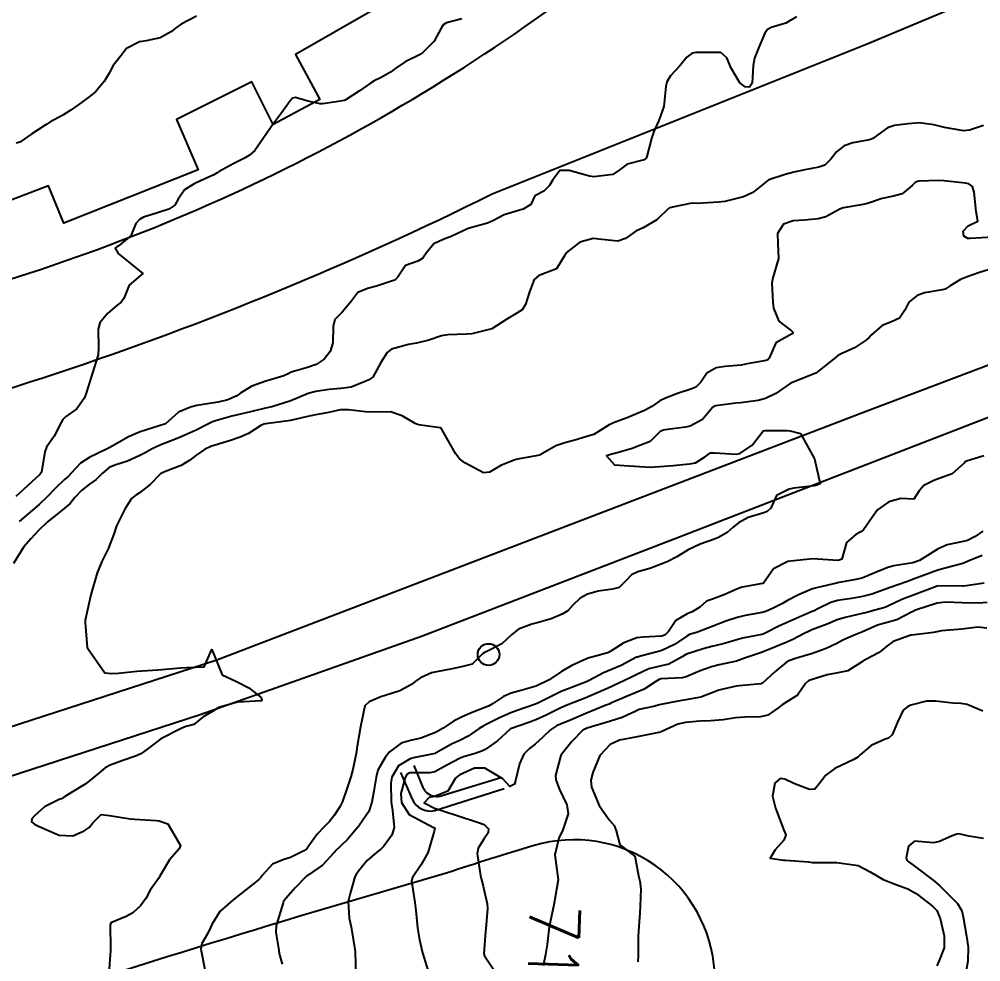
# Model space of a CAD drawing. Header units: metres. Extents: x 286371 to 293043, y 7462578 to 7466404.
# Drawn here: x 292270.7 to 292347.7, y 7462792.6 to 7462868.1 of the extents above; entities that cross this region are included whole.
import ezdxf
from ezdxf.enums import TextEntityAlignment as Align

# ---------------------------------------------------------------- set-up
doc = ezdxf.new("R2010")
doc.units = ezdxf.units.M
doc.header["$MEASUREMENT"] = 0
for name, color, linetype in [('Canaleta de Drenagem', 151, 'Continuous'), ('Cotas', 45, 'Continuous'), ('Curvas de Nivel 1m', 11, 'Continuous'), ('Curvas de Nivel 5m', 15, 'Continuous'), ('Edificações', 30, 'Continuous'), ('Linha Férrea', 20, 'Continuous'), ('Postes', 20, 'Continuous'), ('Vias primárias', 230, 'Continuous')]:
    doc.layers.add(name, color=color, linetype=linetype)
doc.styles.add('Style-STANDARD', font='STANDARD.shx')

msp = doc.modelspace()

# ---------------------------------------------------------------- linework, layer by layer
at = {"layer": 'Canaleta de Drenagem'}
for points in [[(292302.304, 7462808.341), (292303.025, 7462806.582, 0.120873), (292303.345, 7462806.142, 0.232141), (292304.386, 7462805.882), (292309.251, 7462807.362)], [(292301.227, 7462807.782), (292302.153, 7462805.646, 0.360341), (292303.972, 7462804.722), (292309.531, 7462806.482)]]:
    msp.add_lwpolyline(points, format="xyb", dxfattribs=at)
at = {"layer": 'Curvas de Nivel 1m', "flags": 128}
for points, elevation in [([(292306.134, 7462868.078), (292304.901, 7462867.775), (292304.63, 7462867.596), (292304.48, 7462867.331), (292303.924, 7462866.293), (292302.972, 7462865.353), (292302.912, 7462865.305), (292302.863, 7462865.271), (292301.585, 7462864.642), (292300.845, 7462864.136), (292300.413, 7462863.819), (292299.684, 7462863.402), (292299.119, 7462863.121), (292298.827, 7462862.943), (292297.929, 7462862.316), (292296.806, 7462861.582), (292296.704, 7462861.547), (292296.081, 7462861.455), (292294.992, 7462861.281), (292294.801, 7462861.278), (292293.796, 7462861.49), (292292.808, 7462861.782), (292292.575, 7462861.74), (292292.4, 7462861.511), (292291.725, 7462860.586), (292290.933, 7462859.532), (292290.77, 7462859.289), (292289.561, 7462857.562), (292289.13, 7462857.177), (292288.734, 7462856.936), (292287.826, 7462856.49), (292286.718, 7462855.875), (292286.552, 7462855.772), (292286.277, 7462855.611), (292285.223, 7462855.11), (292284.703, 7462854.892), (292283.933, 7462854.408), (292283.428, 7462853.653), (292283.162, 7462853.172), (292282.672, 7462852.856), (292281.784, 7462852.561), (292280.662, 7462852.205), (292280.326, 7462852.032), (292280.048, 7462851.704), (292279.642, 7462850.707), (292278.626, 7462849.883), (292278.518, 7462849.833), (292278.389, 7462849.728), (292278.618, 7462849.309), (292280.594, 7462847.694), (292279.514, 7462846.777), (292279.089, 7462845.717), (292278.875, 7462845.404), (292278.556, 7462845.16), (292277.775, 7462844.507), (292277.15, 7462843.745), (292277.011, 7462843.263), (292277.052, 7462841.746), (292277.034, 7462841.208), (292276.577, 7462839.753), (292276.553, 7462839.673), (292276.469, 7462839.408), (292276.072, 7462838.137), (292275.925, 7462837.762), (292275.316, 7462836.886), (292274.421, 7462836.223), (292274.186, 7462836.019), (292274.066, 7462835.79), (292273.508, 7462834.687), (292272.896, 7462833.807), (292272.744, 7462833.442), (292272.493, 7462831.812), (292272.44, 7462831.715), (292272.341, 7462831.618), (292270.444, 7462829.852)], 719), ([(292332.914, 7462868.241), (292332.079, 7462867.735), (292330.901, 7462867.402), (292330.592, 7462867.235), (292330.388, 7462866.932), (292329.944, 7462865.873), (292329.559, 7462864.944), (292329.456, 7462864.342), (292329.384, 7462862.946), (292329.152, 7462862.616), (292328.819, 7462862.637), (292328.391, 7462862.961), (292327.683, 7462864.137), (292327.351, 7462864.977), (292326.87, 7462865.385), (292326.481, 7462865.38), (292324.87, 7462865.399), (292324.562, 7462865.325), (292324.156, 7462865.025), (292323.573, 7462864.313), (292322.841, 7462863.516), (292322.552, 7462863.05), (292322.456, 7462862.679), (292322.301, 7462861.062), (292321.898, 7462859.952), (292321.516, 7462859.073), (292321.322, 7462858.517), (292320.95, 7462857.081), (292320.882, 7462856.932), (292320.73, 7462856.796), (292319.372, 7462856.457), (292318.717, 7462855.972), (292318.209, 7462855.627), (292316.71, 7462855.45), (292316.358, 7462855.503), (292314.72, 7462855.956), (292313.966, 7462855.939), (292313.427, 7462855.194), (292313.153, 7462854.749), (292312.696, 7462854.306), (292311.973, 7462853.93), (292311.657, 7462853.22), (292311.043, 7462852.854), (292310.667, 7462852.746), (292309.532, 7462852.387), (292308.658, 7462851.939), (292308.197, 7462851.728), (292306.654, 7462851.294), (292305.29, 7462850.666), (292304.636, 7462850.424), (292303.886, 7462850.079), (292303.276, 7462849.345), (292303.022, 7462848.942), (292302.611, 7462848.69), (292301.627, 7462848.345), (292300.987, 7462847.378), (292300.778, 7462847.184), (292300.58, 7462847.111), (292299.304, 7462846.68), (292298.576, 7462846.509), (292297.805, 7462846.195), (292297.257, 7462845.44), (292296.542, 7462844.622), (292295.973, 7462844.025), (292295.841, 7462843.465), (292295.812, 7462842.157), (292295.604, 7462841.468), (292295.108, 7462840.852), (292294.478, 7462840.433), (292293.787, 7462840.182), (292292.468, 7462839.8), (292292.279, 7462839.705), (292291.876, 7462839.523), (292290.805, 7462839.193), (292290.457, 7462839.098), (292289.314, 7462838.698), (292288.443, 7462838.155), (292288.115, 7462837.904), (292287.408, 7462837.59), (292286.629, 7462837.404), (292286.431, 7462837.374), (292284.924, 7462837.129), (292284.425, 7462837.012), (292283.464, 7462836.603), (292282.404, 7462835.664), (292280.893, 7462835.191), (292280.394, 7462835.028), (292279.46, 7462834.641), (292278.38, 7462834.02), (292278.198, 7462833.907), (292277.862, 7462833.732), (292276.862, 7462833.252), (292276.363, 7462833.007), (292275.609, 7462832.516), (292274.919, 7462831.776), (292274.643, 7462831.476), (292274.335, 7462831.209), (292273.595, 7462830.525), (292272.919, 7462829.805), (292272.305, 7462829.218), (292270.696, 7462827.848)], 718), ([(292347.885, 7462859.56), (292346.772, 7462859.187), (292346.327, 7462859.135), (292344.774, 7462859.39), (292343.908, 7462859.597), (292342.779, 7462859.764), (292341.849, 7462859.687), (292340.776, 7462859.547), (292340.204, 7462859.352), (292339.422, 7462858.795), (292339.045, 7462858.515), (292338.758, 7462858.399), (292337.422, 7462858.156), (292336.751, 7462857.934), (292336.138, 7462857.449), (292335.682, 7462856.85), (292335.2, 7462856.384), (292334.724, 7462856.213), (292333.603, 7462855.999), (292332.718, 7462855.802), (292332.004, 7462855.616), (292330.708, 7462855.192), (292330.542, 7462855.091), (292330.362, 7462854.93), (292329.436, 7462854.2), (292328.687, 7462853.836), (292327.176, 7462853.479), (292326.68, 7462853.404), (292324.974, 7462853.314), (292324.679, 7462853.321), (292324.41, 7462853.297), (292323.14, 7462853.047), (292322.765, 7462852.96), (292322.672, 7462852.895), (292321.738, 7462851.988), (292320.648, 7462851.35), (292320.456, 7462851.278), (292320.052, 7462851.093), (292319.232, 7462850.508), (292318.632, 7462850.29), (292317.34, 7462850.427), (292316.634, 7462850.504), (292315.585, 7462850.205), (292314.619, 7462849.472), (292314.464, 7462849.329), (292314.372, 7462849.178), (292313.701, 7462848.084), (292312.591, 7462847.645), (292312.274, 7462847.524), (292311.924, 7462847.214), (292311.546, 7462846.244), (292311.222, 7462845.224), (292310.967, 7462844.809), (292310.543, 7462844.522), (292309.735, 7462844.048), (292308.524, 7462843.264), (292306.933, 7462842.874), (292306.517, 7462842.837), (292305.025, 7462842.809), (292304.515, 7462842.708), (292303.481, 7462842.369), (292302.506, 7462842.142), (292301.854, 7462842.014), (292300.498, 7462841.645), (292300.153, 7462841.391), (292299.659, 7462840.578), (292299.012, 7462839.416), (292298.685, 7462839.197), (292298.459, 7462839.092), (292297.274, 7462838.62), (292296.45, 7462838.501), (292295.505, 7462838.411), (292294.446, 7462838.249), (292293.836, 7462838.101), (292292.434, 7462837.514), (292290.92, 7462837.044), (292290.425, 7462836.922), (292289.317, 7462836.664), (292288.417, 7462836.443), (292287.723, 7462836.277), (292286.409, 7462835.911), (292286.184, 7462835.831), (292285.741, 7462835.614), (292284.868, 7462835.157), (292284.394, 7462834.948), (292283.477, 7462834.559), (292282.381, 7462834.127), (292282.049, 7462833.999), (292281.358, 7462833.68), (292280.72, 7462833.338), (292280.366, 7462833.152), (292279.372, 7462832.696), (292278.354, 7462832.373), (292277.897, 7462832.185), (292277.358, 7462831.739), (292276.861, 7462831.221), (292276.33, 7462830.835), (292275.719, 7462830.367), (292275.167, 7462829.772), (292274.781, 7462829.303), (292274.301, 7462828.898), (292272.939, 7462827.811), (292272.274, 7462827.162), (292271.622, 7462826.476), (292271.085, 7462825.842), (292270.758, 7462825.335), (292270.234, 7462824.507)], 717), ([(292348.643, 7462850.602), (292346.826, 7462850.497), (292346.641, 7462850.51), (292346.319, 7462850.689), (292346.259, 7462851.081), (292346.657, 7462851.53), (292347.445, 7462851.89), (292347.303, 7462852.675), (292347.151, 7462854.224), (292347.025, 7462854.68), (292346.707, 7462854.892), (292346.453, 7462854.943), (292344.71, 7462855.131), (292344.279, 7462855.152), (292342.709, 7462855.088), (292342.454, 7462855.002), (292342.183, 7462854.752), (292341.388, 7462854.069), (292340.691, 7462853.896), (292339.768, 7462853.708), (292338.682, 7462853.329), (292338.27, 7462853.221), (292336.676, 7462852.966), (292336.569, 7462852.943), (292336.334, 7462852.84), (292335.271, 7462852.249), (292334.662, 7462852.087), (292333.564, 7462851.977), (292332.66, 7462851.929), (292331.896, 7462851.665), (292331.403, 7462850.913), (292331.429, 7462850.116), (292331.48, 7462848.911), (292331.022, 7462847.358), (292330.942, 7462846.927), (292331.034, 7462845.398), (292331.082, 7462844.924), (292331.514, 7462843.89), (292332.527, 7462843.106), (292332.631, 7462843.008), (292332.622, 7462842.902), (292332.523, 7462842.842), (292331.268, 7462842.168), (292330.743, 7462840.931), (292330.625, 7462840.799), (292330.491, 7462840.754), (292328.971, 7462840.473), (292328.485, 7462840.379), (292327.207, 7462840.26), (292326.482, 7462840.163), (292325.744, 7462839.736), (292325.276, 7462839.012), (292324.862, 7462838.614), (292324.455, 7462838.436), (292323.4, 7462838.09), (292322.444, 7462837.74), (292321.976, 7462837.527), (292321.331, 7462837.071), (292320.757, 7462836.751), (292320.427, 7462836.619), (292319.356, 7462836.165), (292318.414, 7462835.796), (292317.93, 7462835.603), (292317.207, 7462835.132), (292316.707, 7462834.833), (292316.398, 7462834.73), (292315.175, 7462834.38), (292314.389, 7462834.16), (292313.646, 7462833.925), (292312.417, 7462833.204), (292312.391, 7462833.187), (292312.374, 7462833.18), (292310.734, 7462832.864), (292310.367, 7462832.785), (292309.265, 7462832.346), (292308.352, 7462831.795), (292307.859, 7462831.765), (292306.363, 7462832.544), (292305.943, 7462832.878), (292305.626, 7462833.306), (292304.575, 7462835.149), (292304.471, 7462835.323), (292304.405, 7462835.366), (292302.655, 7462835.607), (292302.409, 7462835.694), (292301.369, 7462836.326), (292300.423, 7462836.643), (292299.225, 7462836.609), (292298.422, 7462836.626), (292297.063, 7462836.806), (292296.424, 7462836.782), (292295.332, 7462836.56), (292294.418, 7462836.388), (292293.682, 7462836.229), (292292.411, 7462835.948), (292292.042, 7462835.888), (292290.406, 7462835.675), (292290.296, 7462835.656), (292290.039, 7462835.55), (292289.07, 7462834.888), (292288.39, 7462834.605), (292287.619, 7462834.353), (292286.38, 7462833.976), (292286.1, 7462833.887), (292285.525, 7462833.617), (292284.852, 7462833.142), (292284.361, 7462832.771), (292283.656, 7462832.343), (292282.346, 7462831.825), (292282.228, 7462831.784), (292282.025, 7462831.669), (292281.188, 7462830.825), (292280.321, 7462830.15), (292280.04, 7462829.977), (292279.698, 7462829.704), (292279.169, 7462828.843), (292278.598, 7462827.72), (292278.501, 7462827.501), (292278.271, 7462826.846), (292277.964, 7462826.024), (292277.84, 7462825.731), (292277.32, 7462824.656), (292276.93, 7462823.744), (292276.435, 7462821.997), (292276.387, 7462821.761), (292276.18, 7462820.796), (292275.994, 7462819.939), (292275.988, 7462819.767), (292276.134, 7462817.764), (292277.562, 7462815.743), (292278.103, 7462815.691), (292278.654, 7462815.723), (292280.107, 7462815.883), (292281.787, 7462815.992), (292282.109, 7462816.003), (292283.608, 7462816.145), (292284.112, 7462816.17), (292285.498, 7462816.229), (292286.134, 7462817.604), (292286.936, 7462815.592), (292288.096, 7462815.043), (292289.089, 7462814.559), (292290.077, 7462813.769), (292290.115, 7462813.544), (292290.099, 7462813.519), (292290.074, 7462813.51), (292288.243, 7462813.401), (292288.071, 7462813.386), (292286.685, 7462812.975), (292286.059, 7462812.611), (292285.437, 7462812.23), (292284.676, 7462811.625), (292284.185, 7462811.489), (292284.041, 7462811.444), (292283.678, 7462811.281), (292282.026, 7462810.456), (292281.018, 7462809.689), (292280.434, 7462809.272), (292280.005, 7462809.069), (292278.995, 7462808.724), (292277.993, 7462808.354), (292277.589, 7462808.142), (292277.099, 7462807.748), (292276.495, 7462807.238), (292275.97, 7462806.834), (292275.31, 7462806.428), (292274.268, 7462805.79), (292274.078, 7462805.666), (292273.952, 7462805.627), (292272.73, 7462805.025), (292271.931, 7462804.301), (292271.7, 7462804.055), (292271.689, 7462803.828), (292271.921, 7462803.627), (292272.297, 7462803.44), (292273.909, 7462802.765), (292274.988, 7462802.698), (292275.914, 7462803.114), (292276.31, 7462803.367), (292276.605, 7462803.754), (292277.267, 7462804.411), (292277.933, 7462804.338), (292279.577, 7462804.062), (292279.929, 7462804.036), (292281.675, 7462803.922), (292281.919, 7462803.897), (292282.592, 7462803.664), (292283.609, 7462801.928), (292283.495, 7462801.65), (292282.744, 7462800.788), (292282.058, 7462799.671), (292281.993, 7462799.532), (292281.848, 7462799.287), (292281.177, 7462798.341), (292280.835, 7462797.689), (292280.415, 7462797.095), (292279.807, 7462796.548), (292279.256, 7462796.259), (292278.049, 7462795.731), (292277.976, 7462795.547), (292278.007, 7462793.731), (292278.001, 7462793.49), (292277.875, 7462791.732)], 716), ([(292347.911, 7462833.122), (292346.535, 7462832.682), (292346.42, 7462832.626), (292346.362, 7462832.556), (292345.379, 7462831.669), (292344.343, 7462831.291), (292343.915, 7462831.146), (292343.124, 7462830.733), (292342.753, 7462830.313), (292342.317, 7462829.636), (292341.262, 7462829.709), (292340.314, 7462829.428), (292339.413, 7462828.798), (292338.944, 7462828.155), (292338.28, 7462827.204), (292338.07, 7462827.025), (292337.679, 7462826.823), (292336.916, 7462826.183), (292336.547, 7462824.84), (292336.333, 7462824.753), (292336.243, 7462824.748), (292334.244, 7462824.874), (292332.456, 7462824.686), (292332.24, 7462824.644), (292331.087, 7462824.066), (292330.284, 7462822.933), (292330.246, 7462822.902), (292330.213, 7462822.891), (292328.575, 7462822.592), (292328.207, 7462822.479), (292327.176, 7462822.003), (292326.194, 7462821.654), (292325.715, 7462821.478), (292325.178, 7462821.01), (292324.577, 7462820.62), (292324.176, 7462820.471), (292323.258, 7462819.948), (292322.665, 7462819.047), (292322.418, 7462818.783), (292322.149, 7462818.69), (292320.612, 7462818.612), (292320.146, 7462818.547), (292319.101, 7462818.139), (292318.13, 7462817.53), (292317.862, 7462817.385), (292317.035, 7462817.131), (292316.318, 7462816.945), (292316.12, 7462816.877), (292314.944, 7462816.33), (292314.104, 7462815.858), (292313.116, 7462815.194), (292312.086, 7462814.685), (292310.961, 7462814.351), (292310.077, 7462814.108), (292309.468, 7462813.859), (292308.592, 7462813.267), (292308.263, 7462813.069), (292308.06, 7462812.989), (292306.831, 7462812.514), (292306.047, 7462812.164), (292305.475, 7462811.881), (292304.643, 7462811.325), (292304.266, 7462811.096), (292304.029, 7462810.982), (292302.861, 7462810.512), (292302.018, 7462810.32), (292301.282, 7462810.108), (292300.33, 7462809.39), (292300.179, 7462809.214), (292299.998, 7462808.974), (292299.423, 7462807.962), (292299.264, 7462807.405), (292299.083, 7462806.282), (292298.927, 7462805.41), (292298.697, 7462804.649), (292297.916, 7462803.53), (292297.87, 7462803.47), (292297.837, 7462803.426), (292296.943, 7462802.394), (292295.975, 7462801.453), (292295.932, 7462801.405), (292295.882, 7462801.345), (292294.987, 7462800.348), (292293.855, 7462799.571), (292293.798, 7462799.542), (292293.694, 7462799.487), (292292.794, 7462798.546), (292291.894, 7462797.513), (292291.867, 7462797.471), (292291.821, 7462797.334), (292291.268, 7462795.525), (292291.242, 7462794.981), (292291.472, 7462793.52), (292291.524, 7462793.282), (292291.748, 7462792.443)], 714), ([(292347.847, 7462827.094), (292347.218, 7462826.67), (292346.601, 7462826.348), (292346.267, 7462826.247), (292344.987, 7462825.98), (292344.259, 7462825.684), (292342.775, 7462824.744), (292342.241, 7462824.546), (292340.712, 7462824.302), (292340.235, 7462824.176), (292339.257, 7462823.771), (292338.222, 7462823.347), (292337.81, 7462823.231), (292336.216, 7462822.947), (292336.132, 7462822.929), (292335.781, 7462822.851), (292334.521, 7462822.559), (292334.208, 7462822.463), (292333.091, 7462822), (292332.193, 7462821.53), (292331.796, 7462821.304), (292331.06, 7462820.921), (292330.458, 7462820.652), (292330.179, 7462820.565), (292328.802, 7462820.328), (292328.172, 7462820.185), (292327.263, 7462819.883), (292326.161, 7462819.446), (292325.839, 7462819.319), (292325.01, 7462819.012), (292324.363, 7462818.809), (292324.149, 7462818.694), (292323.161, 7462818.017), (292322.131, 7462817.527), (292321.768, 7462817.422), (292320.423, 7462817.08), (292320.193, 7462817.013), (292320.123, 7462816.989), (292318.885, 7462816.331), (292318.107, 7462816.008), (292317.467, 7462815.76), (292316.32, 7462815.141), (292316.173, 7462815.063), (292316.092, 7462815.03), (292315.898, 7462814.955), (292314.08, 7462814.241), (292312.158, 7462813.305), (292312.065, 7462813.256), (292312.033, 7462813.247), (292311.952, 7462813.216), (292310.551, 7462812.743), (292310.054, 7462812.559), (292309.154, 7462812.151), (292308.039, 7462811.593), (292307.831, 7462811.484), (292307.526, 7462811.282), (292306.648, 7462810.672), (292306.02, 7462810.366), (292305.302, 7462810.028), (292304.084, 7462809.333), (292304.032, 7462809.305), (292304.003, 7462809.293), (292302.397, 7462808.96), (292301.997, 7462808.862), (292301.068, 7462808.298), (292300.543, 7462807.386), (292300.439, 7462806.915), (292300.466, 7462805.387), (292300.58, 7462804.739), (292300.714, 7462803.382), (292300.543, 7462802.747), (292299.891, 7462801.871), (292299.639, 7462801.647), (292299.324, 7462801.403), (292298.568, 7462800.719), (292297.861, 7462799.872), (292297.671, 7462799.613), (292297.573, 7462799.429), (292297.182, 7462798.086), (292297.04, 7462797.436), (292297.127, 7462796.112), (292297.266, 7462795.432), (292297.577, 7462793.617), (292297.594, 7462793.427), (292297.661, 7462791.5)], 713), ([(292347.779, 7462825.134), (292346.671, 7462824.678), (292346.375, 7462824.55), (292346.241, 7462824.503), (292344.824, 7462824.117), (292344.233, 7462823.965), (292342.998, 7462823.511), (292342.221, 7462823.209), (292341.883, 7462823.096), (292340.961, 7462822.773), (292340.418, 7462822.574), (292340.21, 7462822.498), (292338.952, 7462822.054), (292338.2, 7462821.86), (292337.321, 7462821.704), (292336.194, 7462821.529), (292335.667, 7462821.378), (292334.632, 7462820.868), (292334.338, 7462820.716), (292334.181, 7462820.651), (292332.942, 7462820.123), (292332.167, 7462819.785), (292331.564, 7462819.512), (292330.419, 7462818.93), (292330.242, 7462818.843), (292330.152, 7462818.815), (292328.588, 7462818.518), (292328.146, 7462818.4), (292327.044, 7462818.077), (292326.137, 7462817.853), (292325.465, 7462817.673), (292324.127, 7462817.231), (292323.987, 7462817.165), (292323.773, 7462817.03), (292322.71, 7462816.45), (292322.113, 7462816.301), (292321.116, 7462816.062), (292320.102, 7462815.597), (292319.765, 7462815.423), (292319.102, 7462815.099), (292318.42, 7462814.778), (292318.087, 7462814.625), (292317.049, 7462814.161), (292316.073, 7462813.75), (292314.607, 7462813.174), (292314.06, 7462812.943), (292312.883, 7462812.371), (292312.045, 7462811.975), (292311.501, 7462811.764), (292310.034, 7462811.271), (292310.016, 7462811.263), (292309.99, 7462811.245), (292308.977, 7462810.303), (292308.009, 7462809.609), (292307.793, 7462809.492), (292307.21, 7462809.286), (292306.275, 7462809.026), (292305.998, 7462808.918), (292304.942, 7462808.368), (292303.982, 7462807.837), (292303.578, 7462807.743), (292301.98, 7462807.734), (292301.725, 7462807.622), (292301.585, 7462807.37), (292301.247, 7462806.082), (292301.306, 7462805.374), (292301.93, 7462804.418), (292303.871, 7462803.378), (292303.914, 7462803.363), (292303.956, 7462803.334), (292303.966, 7462803.281), (292303.91, 7462803.063), (292303.528, 7462801.701), (292303.401, 7462801.342), (292302.854, 7462800.365), (292302.18, 7462799.36), (292302.117, 7462799.093), (292302.38, 7462797.356), (292302.445, 7462796.724), (292302.59, 7462795.352), (292302.742, 7462794.388), (292302.993, 7462793.346), (292303.55, 7462791.524)], 712), ([(292347.95, 7462822.927), (292346.323, 7462822.683), (292346.225, 7462822.673), (292344.214, 7462822.698), (292344.195, 7462822.696), (292342.202, 7462821.937), (292341.36, 7462821.604), (292340.188, 7462821.068), (292339.985, 7462820.989), (292339.298, 7462820.798), (292338.438, 7462820.553), (292338.179, 7462820.485), (292336.822, 7462820.187), (292336.171, 7462819.978), (292335.378, 7462819.644), (292334.159, 7462819.177), (292333.944, 7462819.091), (292333.542, 7462818.884), (292332.633, 7462818.41), (292332.144, 7462818.202), (292331.231, 7462817.825), (292330.131, 7462817.377), (292329.799, 7462817.27), (292328.847, 7462816.954), (292328.329, 7462816.753), (292328.12, 7462816.691), (292326.722, 7462816.378), (292326.112, 7462816.215), (292325.215, 7462815.9), (292324.1, 7462815.421), (292323.783, 7462815.345), (292322.097, 7462815.254), (292321.932, 7462815.221), (292321.662, 7462815.061), (292320.727, 7462814.432), (292320.08, 7462814.162), (292319.308, 7462813.864), (292318.067, 7462813.312), (292317.93, 7462813.252), (292317.619, 7462813.121), (292316.054, 7462812.482), (292314.874, 7462811.995), (292314.041, 7462811.651), (292313.724, 7462811.504), (292313.24, 7462811.196), (292312.622, 7462810.609), (292312.016, 7462810.035), (292311.553, 7462809.679), (292311.094, 7462809.228), (292310.749, 7462808.476), (292310.457, 7462807.237), (292310.361, 7462806.846), (292309.965, 7462806.653), (292309.407, 7462807.253), (292307.987, 7462808.12), (292307.159, 7462808.115), (292305.978, 7462807.576), (292305.802, 7462807.481), (292305.63, 7462807.31), (292305, 7462806.277), (292303.952, 7462805.843), (292303.523, 7462805.768), (292303.116, 7462805.347), (292303.938, 7462804.93), (292304.526, 7462804.734), (292305.929, 7462804.278), (292307.399, 7462803.805), (292307.919, 7462803.602), (292308.265, 7462803.269), (292308.24, 7462802.939), (292307.901, 7462802.433), (292307.444, 7462801.728), (292307.355, 7462801.282), (292307.638, 7462799.497), (292307.689, 7462799.277), (292307.845, 7462798.673), (292308.171, 7462797.269), (292308.197, 7462796.89), (292308.042, 7462795.271), (292308.015, 7462795.047), (292307.901, 7462793.272), (292307.943, 7462793.09), (292309.164, 7462791.253)], 711), ([(292348.164, 7462819.315), (292347.44, 7462819.39), (292346.162, 7462819.239), (292344.543, 7462819.1), (292344.159, 7462819.037), (292343.903, 7462818.983), (292342.154, 7462818.769), (292342.068, 7462818.756), (292340.657, 7462818.267), (292340.141, 7462817.894), (292339.546, 7462817.38), (292338.485, 7462816.809), (292338.241, 7462816.694), (292338.121, 7462816.598), (292337.034, 7462815.907), (292336.107, 7462815.71), (292335.383, 7462815.578), (292334.099, 7462815.191), (292333.876, 7462815.099), (292333.646, 7462814.881), (292333.014, 7462813.957), (292332.071, 7462813.365), (292331.781, 7462813.196), (292331.422, 7462812.914), (292330.634, 7462812.347), (292330.053, 7462812.215), (292328.801, 7462812.205), (292328.052, 7462812.142), (292327.04, 7462811.989), (292326.048, 7462811.914), (292325.187, 7462811.867), (292324.045, 7462811.78), (292323.432, 7462811.645), (292322.145, 7462811.053), (292322.071, 7462811.016), (292322.033, 7462811.002), (292320.432, 7462810.675), (292320.027, 7462810.61), (292318.758, 7462810.369), (292318.018, 7462810.013), (292317.172, 7462809.131), (292316.611, 7462807.769), (292316.465, 7462807.147), (292316.503, 7462806.609), (292317.121, 7462805.137), (292317.927, 7462803.988), (292318.337, 7462803.532), (292318.48, 7462803.116), (292318.776, 7462801.99), (292319.885, 7462801.157), (292319.93, 7462801.139), (292319.969, 7462801.093), (292320.275, 7462799.501), (292320.385, 7462799.086), (292320.471, 7462798.458), (292320.408, 7462797.086), (292320.393, 7462796.508), (292320.285, 7462795.087), (292320.246, 7462794.629), (292320.239, 7462793.087), (292320.228, 7462792.614)], 709), ([(292347.847, 7462812.668), (292346.594, 7462813.206), (292346.073, 7462813.294), (292345.45, 7462813.327), (292344.075, 7462813.48), (292343.336, 7462813.475), (292342.07, 7462813.154), (292341.796, 7462813.03), (292341.457, 7462812.764), (292341.015, 7462811.805), (292340.57, 7462810.776), (292340.285, 7462810.526), (292340.029, 7462810.431), (292338.895, 7462809.927), (292338.009, 7462809.175), (292337.822, 7462809.002), (292337.522, 7462808.822), (292336.491, 7462808.342), (292335.993, 7462808.087), (292335.271, 7462807.569), (292334.732, 7462806.863), (292334.388, 7462806.448), (292333.967, 7462806.409), (292332.704, 7462806.893), (292331.979, 7462807.239), (292331.607, 7462807.283), (292331.19, 7462806.916), (292331.01, 7462805.867), (292331.237, 7462804.915), (292331.918, 7462803.144), (292332.023, 7462802.903), (292332.07, 7462802.744), (292331.906, 7462802.344), (292331.227, 7462801.582), (292330.818, 7462800.92), (292331.882, 7462800.749), (292332.039, 7462800.744), (292333.879, 7462800.611), (292334.169, 7462800.58), (292335.878, 7462800.565), (292336.155, 7462800.564), (292337.867, 7462800.325), (292338.829, 7462799.83), (292339.85, 7462799.2), (292340.95, 7462798.768), (292341.84, 7462798.46), (292342.503, 7462798.075), (292343.819, 7462797.084), (292344.155, 7462796.719), (292344.422, 7462796.098), (292344.747, 7462794.71), (292344.737, 7462793.742), (292344.344, 7462792.716), (292344.168, 7462792.298)], 708), ([(292347.902, 7462802.502), (292346.714, 7462802.682), (292345.906, 7462802.85), (292345.76, 7462802.843), (292345.379, 7462802.702), (292344.369, 7462802.245), (292343.896, 7462802.155), (292342.369, 7462802.276), (292341.891, 7462801.884), (292341.695, 7462800.94), (292341.745, 7462800.756), (292341.872, 7462800.646), (292342.242, 7462800.376), (292343.85, 7462799.147), (292344.358, 7462798.717), (292345.823, 7462797.298), (292346.146, 7462796.689), (292346.269, 7462796.225), (292346.542, 7462794.683), (292346.653, 7462793.799), (292346.629, 7462792.681), (292346.505, 7462791.921)], 707)]:
    msp.add_lwpolyline(points, dxfattribs=dict(at, elevation=elevation))
at = {"layer": 'Curvas de Nivel 5m', "flags": 128}
for points, elevation in [([(292284.904, 7462868.301), (292283.663, 7462867.653), (292283.211, 7462867.338), (292282.885, 7462867.083), (292281.979, 7462866.576), (292280.873, 7462866.312), (292280.331, 7462866.244), (292279.303, 7462865.718), (292279.101, 7462865.48), (292278.855, 7462865.139), (292278.221, 7462864.356), (292277.915, 7462863.738), (292277.506, 7462863.063), (292276.812, 7462862.253), (292276.548, 7462862.018), (292276.193, 7462861.764), (292275.401, 7462861.169), (292274.788, 7462860.739), (292274.189, 7462860.387), (292273.144, 7462859.809), (292272.919, 7462859.665), (292272.77, 7462859.568), (292271.709, 7462858.881), (292270.75, 7462858.226), (292270.465, 7462858.132)], 720), ([(292348.606, 7462848.113), (292347.5, 7462847.771), (292346.596, 7462847.451), (292346.062, 7462847.222), (292345.218, 7462846.705), (292344.829, 7462846.462), (292344.579, 7462846.392), (292343.16, 7462846.151), (292342.572, 7462845.94), (292341.91, 7462845.408), (292341.584, 7462844.759), (292341.173, 7462844.136), (292340.54, 7462843.829), (292339.781, 7462843.54), (292338.931, 7462842.798), (292338.739, 7462842.583), (292338.518, 7462842.405), (292337.56, 7462841.767), (292336.501, 7462841.275), (292336.209, 7462841.128), (292335.878, 7462840.844), (292334.477, 7462839.741), (292332.511, 7462838.95), (292332.465, 7462838.935), (292332.444, 7462838.925), (292332.403, 7462838.905), (292331.267, 7462838.107), (292330.446, 7462837.714), (292329.852, 7462837.534), (292328.44, 7462837.366), (292328.071, 7462837.338), (292326.436, 7462837.125), (292326.34, 7462837.092), (292326.217, 7462836.998), (292325.407, 7462836.022), (292324.411, 7462835.49), (292324.04, 7462835.4), (292322.406, 7462835.196), (292322.289, 7462835.173), (292322.021, 7462835.06), (292321.214, 7462834.25), (292320.387, 7462833.935), (292319.765, 7462833.712), (292318.377, 7462833.312), (292318.211, 7462833.282), (292317.715, 7462833.124), (292318.363, 7462832.401), (292319.12, 7462832.345), (292320.362, 7462832.248), (292321.22, 7462832.213), (292322.363, 7462832.291), (292323.061, 7462832.347), (292324.366, 7462832.47), (292324.841, 7462832.543), (292325.547, 7462833.007), (292326.037, 7462833.342), (292326.379, 7462833.348), (292328.097, 7462833.25), (292328.379, 7462833.308), (292329.375, 7462833.964), (292330.112, 7462834.939), (292330.242, 7462835.102), (292330.407, 7462835.146), (292332.176, 7462835.139), (292332.407, 7462835.118), (292333.239, 7462834.892), (292334.364, 7462832.874), (292334.831, 7462830.867), (292334.467, 7462830.737), (292334.332, 7462830.718), (292332.708, 7462830.519), (292332.327, 7462830.45), (292331.315, 7462829.929), (292330.866, 7462828.926), (292330.569, 7462828.661), (292330.298, 7462828.561), (292329.059, 7462828.187), (292328.286, 7462827.761), (292327.852, 7462827.402), (292327.368, 7462826.978), (292326.672, 7462826.584), (292326.266, 7462826.427), (292325.219, 7462826.05), (292324.252, 7462825.583), (292323.898, 7462825.383), (292323.341, 7462825.038), (292322.62, 7462824.667), (292322.236, 7462824.503), (292321.193, 7462824.107), (292320.225, 7462823.82), (292319.716, 7462823.6), (292319.255, 7462823.099), (292318.736, 7462822.577), (292318.204, 7462822.431), (292317.05, 7462822.289), (292316.202, 7462822.051), (292315.615, 7462821.734), (292315.031, 7462821.162), (292314.624, 7462820.721), (292314.173, 7462820.448), (292313.298, 7462820.061), (292312.165, 7462819.743), (292311.734, 7462819.642), (292310.683, 7462819.234), (292310.148, 7462818.826), (292309.328, 7462818.069), (292308.128, 7462817.45), (292307.999, 7462817.404), (292307.783, 7462817.28), (292306.962, 7462816.441), (292306.108, 7462816.223), (292305.348, 7462816.077), (292304.104, 7462815.835), (292303.708, 7462815.734), (292302.825, 7462815.354), (292302.393, 7462815.065), (292302.093, 7462814.818), (292301.161, 7462814.3), (292300.075, 7462813.957), (292299.658, 7462813.814), (292298.704, 7462813.415), (292298.37, 7462813.118), (292298.034, 7462811.424), (292297.729, 7462809.707), (292297.691, 7462809.429), (292297.403, 7462808.012), (292297.246, 7462807.435), (292296.929, 7462806.471), (292296.569, 7462805.445), (292296.373, 7462805.013), (292295.927, 7462804.318), (292295.531, 7462803.849), (292295.157, 7462803.466), (292294.556, 7462802.823), (292293.89, 7462801.909), (292293.721, 7462801.652), (292293.486, 7462801.49), (292292.408, 7462800.975), (292291.873, 7462800.81), (292290.968, 7462800.427), (292290.158, 7462799.54), (292290.033, 7462799.36), (292289.848, 7462799.17), (292287.824, 7462797.584), (292286.761, 7462796.649), (292286.121, 7462795.61), (292286.028, 7462795.374), (292285.783, 7462794.848), (292285.319, 7462794.073), (292285.23, 7462793.622), (292285.626, 7462791.726)], 715), ([(292348.195, 7462821.368), (292347.53, 7462821.328), (292346.194, 7462821.346), (292344.875, 7462821.392), (292344.193, 7462821.313), (292342.457, 7462820.75), (292342.269, 7462820.667), (292342.182, 7462820.616), (292340.957, 7462819.988), (292340.169, 7462819.779), (292339.399, 7462819.562), (292338.157, 7462818.998), (292338.026, 7462818.947), (292337.663, 7462818.822), (292336.63, 7462818.354), (292336.143, 7462818.098), (292335.298, 7462817.696), (292334.13, 7462817.272), (292333.831, 7462817.176), (292332.856, 7462816.893), (292332.315, 7462816.708), (292332.119, 7462816.591), (292331.201, 7462815.825), (292330.193, 7462814.933), (292330.14, 7462814.887), (292330.093, 7462814.868), (292328.342, 7462814.709), (292328.09, 7462814.676), (292326.719, 7462814.35), (292326.081, 7462814.117), (292325.272, 7462813.811), (292324.072, 7462813.582), (292323.587, 7462813.516), (292322.066, 7462813.202), (292321.948, 7462813.174), (292321.487, 7462813.063), (292320.335, 7462812.805), (292320.058, 7462812.685), (292318.979, 7462812.171), (292318.046, 7462811.888), (292316.239, 7462811.352), (292316.036, 7462811.275), (292315.832, 7462811.157), (292314.944, 7462810.247), (292314.073, 7462809.183), (292314.048, 7462809.139), (292314.001, 7462808.952), (292313.632, 7462807.537), (292313.648, 7462807.189), (292313.963, 7462806.418), (292314.552, 7462805.175), (292314.654, 7462804.453), (292314.216, 7462803.18), (292313.904, 7462802.511), (292313.584, 7462801.189), (292313.854, 7462799.184), (292313.546, 7462797.471), (292313.497, 7462797.189), (292313.21, 7462795.786), (292313.1, 7462795.195), (292312.961, 7462794.012), (292312.819, 7462793.199), (292312.644, 7462792.308)], 710)]:
    msp.add_lwpolyline(points, dxfattribs=dict(at, elevation=elevation))
at = {"layer": 'Edificações', "elevation": 743.754}
msp.add_lwpolyline([(292363.705, 7462938.509), (292346.769, 7462910.809), (292338.361, 7462900.373), (292330.31, 7462891.7), (292321.583, 7462884.047), (292323.812, 7462881.375), (292314.194, 7462874.065), (292307.387, 7462883.889), (292298.073, 7462877.802), (292302.18, 7462870.626), (292292.822, 7462865.224), (292294.763, 7462861.621), (292291.02, 7462859.626), (292289.315, 7462863.033), (292283.286, 7462860.042), (292285.019, 7462856.012), (292274.283, 7462851.732), (292273.04, 7462854.718), (292267.723, 7462852.69)], dxfattribs=at)
at = {"layer": 'Linha Férrea'}
for points in [[(292147.731, 7462788.706), (292184.867, 7462791.363), (292205.648, 7462794.228), (292223.336, 7462798.22), (292249.815, 7462804.887), (292286.518, 7462816.777), (292338.278, 7462836.611), (292365.006, 7462846.72), (292390.696, 7462856.664), (292422.031, 7462867.051)], [(292413.439, 7462859.838), (292402.263, 7462856.086), (292385.744, 7462850.285), (292362.264, 7462841.601), (292323.481, 7462826.58), (292302.911, 7462818.661), (292285.2, 7462812.381), (292259.366, 7462804.004), (292235.731, 7462796.795), (292210.946, 7462791.121), (292192.425, 7462788.337), (292176.839, 7462786.169), (292154.546, 7462784.664), (292141.147, 7462784.63)]]:
    msp.add_lwpolyline(points, dxfattribs=at)
at = {"layer": 'Postes'}
msp.add_circle((292308.27, 7462817.211), 0.866, dxfattribs=at)
at = {"layer": 'Vias primárias', "elevation": 743.754}
msp.add_lwpolyline([(292338.586, 7463050.678), (292333.48, 7463017.975), (292328.076, 7462988.227, -0.220566), (292270.676, 7462908.856, -0.028956), (292252.23, 7462900.181, 0.252501), (292246.281, 7462892.301), (292242.942, 7462873.814), (292240.221, 7462858.717, 0.438591), (292250.537, 7462843.213, 0.095518), (292251.84, 7462843.132, 0.109873), (292262.17, 7462845.051, 0.103105), (292317.379, 7462872.013, 0.045009), (292346.398, 7462899.659, 0.039256), (292368.217, 7462933.37, 0.036669), (292379.344, 7462961.059, 0.021057), (292398.397, 7463064.932)], format="xyb", close=True, dxfattribs=at)
at = {"layer": 'Vias primárias'}
for points in [[(292436.794, 7462909.016), (292406.067, 7462894.317), (292338.573, 7462866.048), (292308.555, 7462854.045, -0.070318), (292237.205, 7462830.392, -0.301319)], [(292369.601, 7462749.818), (292320.632, 7462733.523, -0.679339), (292313.18, 7462742.396, 0.117471), (292326.375, 7462791.802, 0.483063), (292311.911, 7462801.917, 0.0068), (292304.977, 7462799.746), (292293.155, 7462796.269, 0.011585), (292218.194, 7462771.615, -0.070486), (292187.638, 7462767.799, -0.035419), (292129.888, 7462767.378, -0.000842), (292080.461, 7462771.733, -0.027432), (292037.008, 7462777.356, -0.0639), (292013.046, 7462785.102), (291990.638, 7462796.464)]]:
    msp.add_lwpolyline(points, format="xyb", dxfattribs=at)

# ---------------------------------------------------------------- texts
at = {"layer": 'Cotas', "style": 'Style-STANDARD'}
msp.add_text('710', height=4, rotation=268.2563, dxfattribs=at).set_placement((292313.44, 7462792.57, 710), align=Align.MIDDLE_CENTER)

doc.saveas('drawing.dxf')
